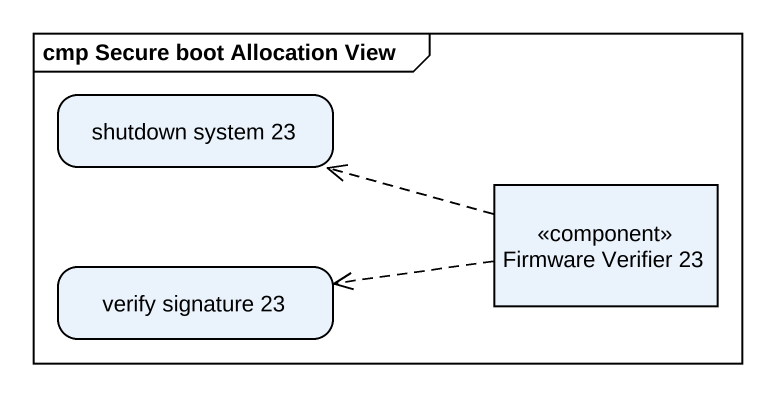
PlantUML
@startuml
mainframe cmp Secure boot Allocation View
hide empty description
state "shutdown system 23" as shutdown_system_23
state "Firmware Verifier 23" as Firmware_Verifier_23 <<component>>
state "verify signature 23" as verify_signature_23
Firmware_Verifier_23 -left[dashed]-> shutdown_system_23
Firmware_Verifier_23 -left[dashed]-> verify_signature_23
@enduml
